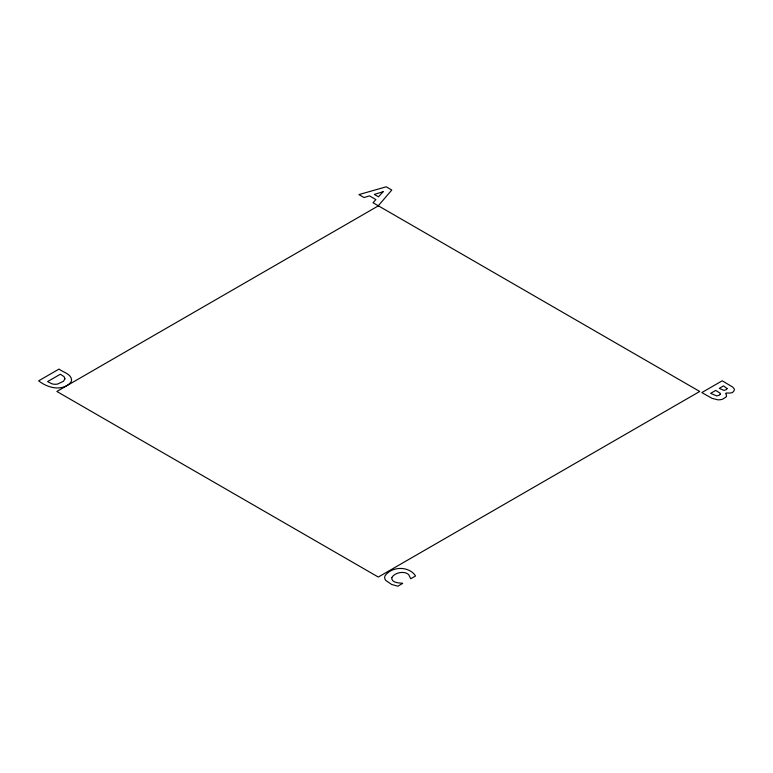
<?xml version="1.0" encoding="UTF-8"?>
<svg xmlns="http://www.w3.org/2000/svg" width="773" height="773" viewBox="0 0 773 773"><rect width="100%" height="100%" fill="white"/><g stroke="black" fill="none" stroke-linecap="round" stroke-linejoin="round"><path stroke-width="1.16" d="M378.287 205.763L391.776 190.032L386.191 186.805L358.933 194.593L364.064 197.559L369.504 195.888L375.9 199.589L373.021 202.729L699.72 391.467L378.287 577.054L56.854 391.467L378.287 205.889M391.766 577.566C391.254 582.668 398.549 583.035 402.163 583.161L402.627 583.431L397.844 586.195L391.631 584.456L385.756 580.436A12.242 7.073 0 0 1 385.012 575.846C391.727 566.136 409.052 565.788 415.565 575.962L410.705 578.764L408.84 574.89A8.078 4.667 0 0 0 404.984 572.706C400.24 571.73 394.433 573.353 391.766 577.566M726.533 395.805L725.944 397.129L722.794 399.11A7.691 4.445 0 0 1 717.673 399.786L712.01 398.337L701.826 392.568L722.204 380.799L732.63 387.022L734.079 388.684A5.537 3.198 0 0 1 733.49 391.38C732.369 394.771 723.18 391.38 726.224 394.452L726.533 395.805M727.074 388.577L726.185 389.747L723.992 390.365L719.248 388.384L723.557 385.891L727.074 388.577M64.951 378.789L63.492 381.244L57.743 384.007A7.179 4.145 0 0 1 52.023 383.833L47.588 381.591L60.342 374.229L64.043 376.644L64.951 378.789M720.291 394.201L719.19 395.274L716.629 395.902L710.658 393.341L715.759 390.404L719.943 393.071L720.291 394.201M383.118 191.733L378.48 196.806L374.316 194.41L383.118 191.733M69.493 383.717C60.42 391.418 47.124 387.534 38.65 380.838L59.028 369.079C63.086 372.373 71.029 373.697 71.58 379.91A13.412 7.74 0 0 1 69.493 383.717"/></g></svg>
